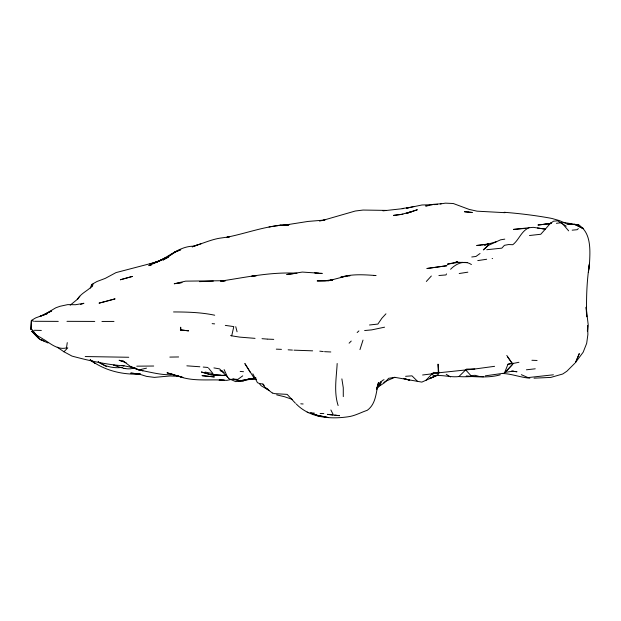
<?xml version="1.0" encoding="UTF-8"?>
<svg xmlns="http://www.w3.org/2000/svg" width="621" height="621" viewBox="0 0 621 621"><rect width="100%" height="100%" fill="white"/><g stroke="black" fill="none" stroke-linecap="round" stroke-linejoin="round"><path stroke-width="0.93" d="M31.089 329.518L31.407 320.529L31.089 329.518L32.385 330.085L38.952 338.453L32.385 330.085M31.05 329.394L31.407 320.529M587.373 331.094L587.621 325.645L587.893 334.502L586.674 343.359L583.166 352.216L575.651 362.307L579.284 353.574L575.628 362.423M337.172 363.495C336.442 377.452 333.725 391.936 338.119 405.536M180.408 329.945L180.688 327.22L180.921 329.883L188.644 330.853L180.408 329.945L180.921 329.883M587.637 330.271L588.227 324.962L586.115 307.224L586.698 316.78C586.193 299.012 586.713 281.189 589.492 263.615C590.16 250.457 591.44 233.147 578.819 224.981L566.74 223.894L573.245 224.476M43.649 339.376C50.557 343.592 57.683 350.135 66.463 347.915L67.27 342.613M255.045 338.36L239.737 337.118L231.718 335.837L233.791 326.592L225.322 325.388M90.511 288.128L91.59 284.55L96.93 281.523L105.228 278.402L116.011 272.603L157.61 261.72L165.318 257.94L159.418 260.874M376.598 388.622L378.515 382.505C375.876 392.216 376.303 403.728 367.267 410.302C360.77 412.468 354.801 415.954 347.907 416.807C329.937 419.392 309.615 417.739 296.256 403.999M359.955 349.623L363.013 340.083M507.807 364.667L504.399 373.151L485.327 375.829M91.877 286.855L92.692 285.241L91.59 284.55L93.212 284.208M376.598 389.654L380.735 381.705L378.251 385.47M446.53 273.884L445.971 274.94L438.9 275.507M77.641 299.33C80.769 293.003 88.438 290.775 92.692 285.241M79.822 296.24L76.53 300.021L70.204 305.167M551.401 223.451L537.926 225.035L549.927 223.7L550.912 222.605M431.347 276.003L426.332 281.468M385.952 313.815L381.892 318.224L377.886 324.069L369.511 324.993M513.218 371.125L505.176 372.352L513.451 363.394L518.931 362.284M505.176 372.352L512.022 364.969M377.195 387.512L384.601 382.668L388.684 378.305L394.77 377.327L421.838 382.109L425.975 380.269L433.551 372.375L438.837 372.988L438.046 364.123L438.271 372.026M376.52 388.552L379.912 385.113L382.125 380.642L384.003 379.664M57.256 347.201L63.94 351.765L67.798 347.869L66.463 347.915M438.426 375.542C445.335 375.41 451.956 377.475 458.903 376.551L466.495 369.107L474.84 368.99L494.58 366.32M349.103 343.188L351.238 341.053M357.153 332.553L358.899 330.915M574.992 363.106L566.857 371.234L562.75 373.997L550.819 377.413L534.037 378.166M488.176 245.497L483.371 249.828L488.176 245.497L500.596 239.815L504.78 239.139M578.368 228.598L577.095 229.708L572.182 230.166M450.574 269.273C455.853 263.816 464.376 259.671 471.432 264.546M383.762 382.637L385.129 381.535L394.77 377.327M242.733 375.837L237.827 379.408L232.138 379.035M480.041 253.5L475.934 256.473L471.75 256.978M165.473 258.53L175.114 252.072L163.02 259.819M566.251 226.191L557.666 220.804L553.474 221.2L549.872 223.894L545.339 229.141L533.237 227.34L529.045 227.744C521.213 230.996 519.086 239.853 512.799 244.713L508.591 244.55L504.415 245.326L501.838 248.144L486.74 249.72M31.547 320.335L35.669 317.905L47.561 313.489L39.822 316.5L51.675 310.888L43.967 314.777L55.774 307.814L59.927 306.308L67.712 304.624L75.552 304.717L83.913 303.281L80.466 304.507M160.381 260.424L154.016 262.986L160.901 260.199L149.847 264.111C165.504 261.006 176.682 246.475 193.209 246.18C202.873 243.642 211.978 239.015 222 237.874L229.591 236.811L226.952 237.206C247.562 233.139 267.628 225.058 288.827 224.849L276.811 225.633L288.827 224.849M163.137 259.951L164.79 258.996L163.238 259.873M164.511 259.252L168.361 257.133L148.768 265.617L151.268 265.19M434.25 376.357L430.112 378.298L437.844 375.084L438.837 372.988L422.606 374.991M175.914 251.715L180.719 249.595L173.57 252.747L180.719 249.595M425.975 380.269L437.844 375.084L433.668 375.697L431.905 373.927M406.328 213.422L417.359 209.735L406.305 213.445M197.377 245.031L192.207 246.855L201.53 243.564M406.32 213.438L412.406 211.365L401.275 214.447L393.466 215.409L402.944 214.16M284.628 225.105L308.024 221.433L323.65 220.129L355.266 211.024L363.075 210.053L386.596 210.403M500.301 374.797C489.364 378.01 477.557 376.737 466.27 376.279M496.458 241.662L484.535 245.171L488.696 243.991L476.703 245.474L480.895 245.078M108.209 300.789L115.11 298.848L99.011 303.149L107.348 301.038M177.862 283.207L182.038 282.532L174.245 283.766L185.632 281.142L224.802 280.7L220.618 281.119C245.939 277.362 271.23 271.695 296.985 273.263M134.346 367.873C127.375 370.558 120.295 367.259 113.674 365.156L117.4 365.738M255.852 378.212L252.165 378.546L255.41 377.941L243.463 380.805L235.654 381.628L228.489 378.468M414.184 206.405L406.406 208.229L421.97 204.977L432.41 204.736M122.725 360.553L130.767 366.716L138.716 369.984L146.494 368.144M319.481 221.084L325.094 219.803L323.65 220.129M330.923 280.444L332.654 280.063M477.759 260.603L486.662 259.26M439.063 372.755L474.84 368.99M255.41 377.941L239.264 380.945L233.209 379.167L237.866 379.912M467.846 272.177L459.206 273.519M247.616 379.415L255.906 377.894M251.233 378.787L239.264 380.945L243.463 380.805L240.669 380.355M269.017 226.975L280.987 224.981M231.742 379.346L226.975 380.355L219.128 380.168L224.383 380.192C208.423 379.066 191.804 382.008 176.643 375.495M384.57 327.182L371.762 329.875L364.628 330.543M440.227 203.952L445.42 203.152L453.276 203.509L469.142 209.409L477.037 211.171L504.958 212.685M457.126 262.59L447.345 264.204L455.123 262.442L459.323 262.303M402.214 208.532L410.007 207.375M343.312 276.881L328.625 280.731L332.794 279.644L324.993 280.785L317.16 280.933L328.268 280.832M345.16 276.617L346.999 276.353M481.764 244.953L488.696 243.991M429.328 205.489L425.641 206.001L433.419 204.332L441.244 203.773M435.779 204.604L437.626 204.356L434.149 204.612M382.978 210.845L403.681 208.555M556.369 223.312L561.648 222.644L568.634 230.841M529.045 227.744L513.427 229.428L525.436 228.396M535.24 368.804L526.398 369.798M492.135 258.592L492.608 258.538M316.004 273.457L322.245 273.411L302.326 272.068L286.731 274.474L293.19 273.83M346.464 276.244L340.549 277.276C352.091 273.783 364.209 274.707 376.047 275.545L373.431 275.507M348.195 276.05L349.933 275.856M553.404 374.797L527.982 377.591L521.314 374.68M542.117 224.499L546.457 224.057M548.188 223.878L549.927 223.7M347.24 276.205L344.725 276.446L346.572 276.314M529.465 235.514L540.751 234.264L545.339 229.141L537.46 228M122.306 367.36C113.93 368.548 105.19 366.654 98.18 361.888M255.992 275.74L251.8 276.112L256.419 275.747M405.583 376.303L411.979 375.845L417.607 381.403M199.426 281.639L213.345 281.119M221.177 281.01L225.524 280.855M179.562 376.388L170.03 375.969L154.404 377.382L146.533 376.38L138.615 373.896L130.752 373.074L139.927 374.013C122.811 374.952 105.058 370.683 91.147 360.498M169.844 357.091L178.623 356.959M136.76 366.173L153.69 366.025M462.955 262.365L455.123 262.442L467.171 262.629M140.292 373.873L138.615 373.896L139.927 374.013M172.941 374.634C161.266 375.464 150.065 371.878 138.716 369.984M66.975 321.336L94.741 321.43M101.937 321.453L113.977 321.43M58.265 321.383L34.83 321.29M173.546 311.944C187.27 311.967 201.32 312.363 214.703 315.22M123.796 368.525L125.698 368.525M221.045 375.332L213.632 375.286L225.671 375.356L222.892 375.34M128.741 357.269L85.209 356.547M504.221 212.273C519.994 213.539 535.869 215.479 551.448 218.351M34.365 330.279L41.351 330.442M320.149 413.477L323.813 413.594M479.35 376.543L483.557 376.683C475.329 375.876 467.07 377.257 458.903 376.551M139.756 374.184L133.802 373.632M293.997 350.166L312.635 350.834M531.91 360.273L537.087 360.467M276.306 349.149L281.453 349.359M267.348 339.113L273.729 339.369M466.278 376.109L471.51 376.326M186.859 365.831L199.846 366.77M247.686 379.198L254.657 379.485M324.542 351.68L330.799 351.967M288.152 349.817L292.421 350.081M300.781 403.821L303.133 403.976M310.616 412.864L320.188 416.637L310.616 412.864L314.366 413.12M173.026 374.424L171.342 374.308L182.923 377.452L166.987 372.794L174.905 375.006M262.023 338.678L267.022 339.082M314.389 272.805L318.604 273.147M203.214 367.065L207.957 367.477M576.032 224.732L578.819 224.981L563.053 222.365M240.172 371.405L243.502 371.707M212.157 323.642L214.618 323.875M213.927 367.911L219.601 368.89L228.784 378.29M502.839 373.5C512.03 373.881 520.67 377.514 529.829 378.158M332.965 414.968L327.383 414.37L339.47 415.659L334.82 415.162M512.799 371.288L517.014 371.754L511.572 371.071M319.792 351.16L323.262 351.556M135.277 368.09L122.127 365.412L124.037 365.847C106.463 364.729 89.044 360.615 72.036 356.112L63.94 351.765M259.974 383.561L262.924 384.065L264.181 385.354M205.124 372.08L213.011 373.632L208.625 368.191M276.648 394.855L284.542 396.734L292.475 399.435M31.399 320.56L33.984 321.228M230.601 335.534L231.718 335.837M272.44 393.039L274.614 393.644L287.158 394.374L295.441 403.262M552.061 218.499L559.358 220.595L565.545 223.265M403.58 378.484L409.736 380.254L403.65 378.391M479.257 376.512L475.104 375.317L470.912 375.612L465.579 369.798M123.323 361.476L119.085 360.25L126.133 362.765M43.493 340.455L40.016 339.392L38.424 338.282L31.912 331.412L38.386 337.591M307.162 412.165L308.924 412.709M224.158 372.546L220.176 370.489L222.722 371.311M220.176 370.489L222.784 371.335M136.853 368.742L130.767 366.716L135.029 368.556L142.946 370.776L140.338 369.906M44.277 341.092L40.016 339.392L47.972 342.963M582.56 228.28L574.588 224.228L583.228 228.722L583.096 228.148M35.653 334.672L43.051 338.981M98.273 361.872L106.455 366.654M269.227 390.516L261.239 385.796L259.128 383.367L257.443 382.683L252.84 373.795M446.227 374.323L450.512 376.931M262.924 384.065L264.926 387.372L268.07 389.367M256.481 379.439L253.686 377.389L244.837 363.533L250.279 372.352M264.926 387.372L272.239 392.953M31.912 331.412L36.266 335.883M507.543 356.803L511.96 363.091L513.451 363.394L507.838 364.302L511.96 363.091L506.783 355.437M330.877 409.976L332.941 413.99M224.111 369.588L227.674 377.366M235.747 326.693L237.067 331.761M341.876 378.888L343.273 387.752L343.289 396.617M589.476 263.358L588.39 272.448L589.476 263.358M456.59 261.907L455.69 262.388L457.444 261.62L456.59 261.907M132.312 276.446L120.381 279.753L132.312 276.446M446.825 265.726L427.038 268.482L446.825 265.726M221.472 375.41L210.791 374.75L201.483 372.01L210.791 374.75L221.472 375.41M214.253 376.916L202.174 375.674L214.253 376.916M468.661 212.11L464.446 211.73L472.309 212.475L468.661 212.11M328.059 417.498L315.934 415.053L328.059 417.498M94.866 363.215L90.216 359.776L94.866 363.215"/></g></svg>
